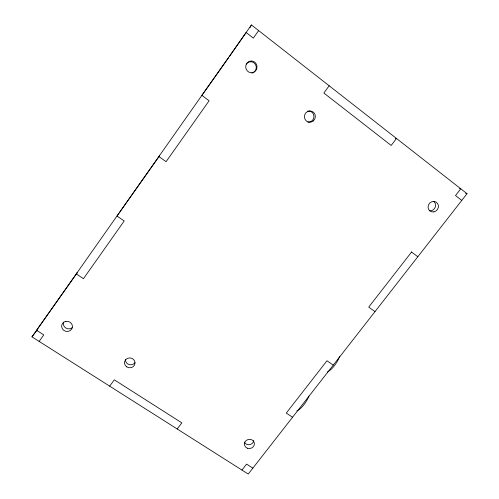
<?xml version="1.0" encoding="UTF-8"?>
<svg xmlns="http://www.w3.org/2000/svg" width="499" height="499" viewBox="0 0 499 499"><rect width="100%" height="100%" fill="white"/><g stroke="black" fill="none" stroke-linecap="round" stroke-linejoin="round"><path stroke-width="0.75" d="M250.03 27.613L251.44 24.95L467.039 193.681L248.24 474.05L31.961 336.856L251.44 24.95M77.376 272.597L36.577 330.294L43.775 334.879L39.159 341.422M228.629 57.659L201.889 95.371L209.1 100.761L166.073 161.695L158.857 156.518L159.418 156.012L116.991 216.011L124.207 220.982L83.458 278.692L76.247 273.914L77.426 272.448M229.521 56.393L246.132 32.491L253.342 38.111L258.65 30.595M109.68 386.157L114.302 379.826L181.836 422.859L177.207 428.99M329.159 85.772L323.857 93.026L391.179 145.452L396.468 138.448L395.252 138.317M31.961 336.856L37.175 330.138M241.934 470.052L246.556 464.107L252.862 468.124M411.556 252.057L368.724 307.103L375.005 311.613M251.839 73.128L252.956 72.798M459.523 188.435L460.789 188.784L455.518 195.558L461.775 200.43M465.579 193.256L467.039 193.681M292.564 417.251L286.264 413.078L326.97 360.765L333.263 365.1M411.351 251.895L417.831 256.742M72.249 327.681A5.364 5.009 14 0 1 65.762 327.943A5.364 5.009 14 0 1 63.61 322.104M433.718 201.384A5.346 4.996 -50.8 0 1 435.116 207.453A5.346 4.996 -50.8 0 1 429.595 210.79M246.25 64.065A5.77 5.558 86.6 0 1 254.577 63.354A5.77 5.558 86.6 0 1 254.197 72.024M253.785 440.498A4.965 4.553 -12.3 0 1 249.619 444.646A4.965 4.553 -12.3 0 1 244.348 442.145M134.955 362.679A5.215 4.884 4.2 0 1 128.929 364.488A5.215 4.884 4.2 0 1 125.449 359.492M307.802 111.084A5.583 5.395 -74.1 0 1 313.933 116.473A5.583 5.395 -74.1 0 1 307.833 122.13M308.968 396.031A14.016 4.996 -57.8 0 1 296.88 410.87M339.651 356.392A14.028 5.127 -56.2 0 1 327.469 371.998M65.918 321.381L64.583 321.78A5.433 5.065 13.9 0 0 64.065 330.556A5.433 5.065 13.9 0 0 72.43 326.845L72.324 325.516A5.433 5.065 13.9 0 0 65.918 321.381M253.617 72.224L252.207 72.642A5.851 5.626 86.7 0 1 245.795 67.721L245.764 66.192A5.851 5.626 86.7 0 1 250.991 61.015A5.851 5.626 86.7 0 1 256.829 65.494A5.851 5.626 86.7 0 1 253.617 72.224M313.222 121.001A5.657 5.464 -73.9 0 0 311.975 111.333A5.657 5.464 -73.9 0 0 304.452 117.433A5.657 5.464 -73.9 0 0 313.222 121.001M126.796 366.902A5.277 4.934 4.1 0 0 135.029 363.266A5.277 4.934 4.1 0 0 127.482 358.376A5.277 4.934 4.1 0 0 126.796 366.902M247.585 448.295A5.021 4.603 -12.3 0 0 254.359 443.075A5.021 4.603 -12.3 0 0 246.288 440.43A5.021 4.603 -12.3 0 0 247.585 448.295M433.737 211.907A5.414 5.059 -50.7 0 0 437.504 203.374A5.414 5.059 -50.7 0 0 428.529 204.827A5.414 5.059 -50.7 0 0 433.737 211.907"/></g></svg>
